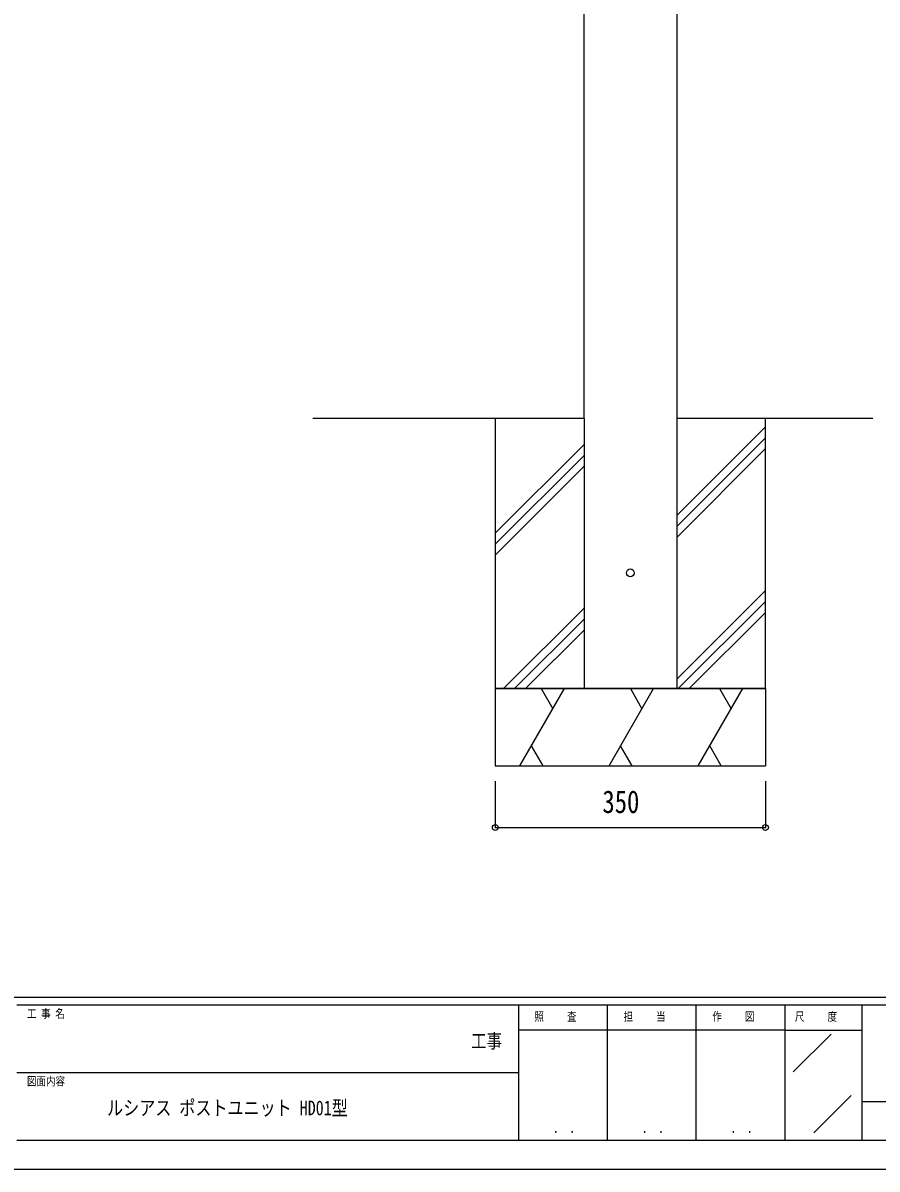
# Model space of a CAD drawing. Units: millimetres, scale not verified. Extents: x -2102 to 2102, y -1485 to 1485.
# Drawn here: x 5 to 1112, y -1485 to 0 of the extents above; entities that cross this region are included whole.
import ezdxf
from ezdxf.enums import TextEntityAlignment as Align

# ---------------------------------------------------------------- set-up
doc = ezdxf.new("R2010")
doc.units = ezdxf.units.MM
doc.header["$LTSCALE"] = 8
for name, color, linetype in [('0-1_USER1', 3, 'Continuous'), ('0-4_YKK_A1', 4, 'Continuous'), ('0-5_YKK_D', 6, 'Continuous'), ('0-6_YKK_ZWAK', 7, 'Continuous')]:
    doc.layers.add(name, color=color, linetype=linetype)
doc.styles.add('ＭＳ ゴシック', font='')
doc.styles.get('ＭＳ ゴシック').set_extended_font_data('MS Gothic')

msp = doc.modelspace()

# ---------------------------------------------------------------- linework, layer by layer
at = {"layer": '0-4_YKK_A1'}
for p, q in [((732.51, -512.5), (732.51, 882)), ((852.51, 882), (852.51, -512.5)), ((732.51, -512.5), (381.112, -512.5)), ((732.51, -512.5), (617.51, -512.5)), ((732.51, -512.5), (732.51, -862.5)), ((1106.801, -512.5), (852.51, -512.5)), ((852.51, -512.5), (852.51, -862.5)), ((967.51, -512.5), (852.51, -512.5)), ((852.51, -638.276), (967.51, -523.276)), ((617.51, -661.144), (732.51, -546.144)), ((852.51, -652.418), (967.51, -537.418)), ((617.51, -675.286), (732.51, -560.286)), ((852.51, -666.56), (967.51, -551.56)), ((617.51, -689.428), (732.51, -574.428)), ((852.51, -850.408), (967.51, -735.408)), ((854.56, -862.5), (967.51, -749.55)), ((628.286, -862.5), (732.51, -758.276)), ((868.702, -862.5), (967.51, -763.693)), ((642.428, -862.5), (732.51, -772.418)), ((656.57, -862.5), (732.51, -786.56)), ((967.51, -862.5), (617.51, -862.5)), ((617.51, -862.5), (617.51, -962.5)), ((649.327, -962.5), (707.062, -862.5)), ((677.062, -862.5), (692.062, -888.481)), ((764.797, -962.5), (822.532, -862.5)), ((792.532, -862.5), (807.532, -888.481)), ((880.267, -962.5), (938.002, -862.5)), ((908.003, -862.5), (923.002, -888.481)), ((967.51, -862.5), (967.51, -962.5)), ((679.327, -962.5), (664.327, -936.519)), ((794.797, -962.5), (779.797, -936.519)), ((910.267, -962.5), (895.267, -936.519)), ((617.51, -962.5), (967.51, -962.5))]:
    msp.add_line(p, q, dxfattribs=at)
msp.add_lwpolyline([(617.51, -512.5), (617.51, -862.5), (967.51, -862.5), (967.51, -512.5)], dxfattribs=at)
msp.add_circle((792.51, -712.5), 5, dxfattribs=at)
at = {"layer": '0-5_YKK_D'}
for p, q in [((617.51, -982.5), (617.51, -1043.5)), ((967.51, -982.5), (967.51, -1043.5)), ((617.51, -1042.5), (967.51, -1042.5))]:
    msp.add_line(p, q, dxfattribs=at)
for centre in [(617.51, -1042.5), (967.51, -1042.5)]:
    msp.add_circle(centre, 3.75, dxfattribs=at)
at = {"layer": '0-6_YKK_ZWAK'}
for p, q in [((1947.51, -1262.5), (-1952.49, -1262.5)), ((647.51, -1272.5), (-2.49, -1272.5)), ((762.51, -1272.5), (762.51, -1447.5)), ((877.51, -1272.5), (877.51, -1447.5)), ((992.51, -1272.5), (992.51, -1447.5)), ((1092.51, -1272.5), (992.51, -1272.5)), ((1608.76, -1272.5), (1092.51, -1272.5)), ((1092.51, -1272.5), (1092.51, -1447.5)), ((992.51, -1305), (647.51, -1305)), ((992.51, -1305), (1092.51, -1305)), ((1003.552, -1359.146), (1052.519, -1310.179)), ((-2.49, -1360), (647.51, -1360)), ((1030.336, -1437.994), (1078.446, -1389.884)), ((1092.51, -1397.5), (1608.76, -1397.5)), ((-2.49, -1447.5), (647.51, -1447.5)), ((647.51, -1447.5), (992.51, -1447.5)), ((992.51, -1447.5), (1092.51, -1447.5)), ((1092.51, -1447.5), (1608.76, -1447.5))]:
    msp.add_line(p, q, dxfattribs=at)
msp.add_lwpolyline([(-2102.5, -1485), (2102.5, -1485), (2102.5, 1485), (-2102.5, 1485)], close=True, dxfattribs=at)
msp.add_lwpolyline([(992.51, -1272.5), (647.51, -1272.5), (647.51, -1447.5)], dxfattribs=at)

# ---------------------------------------------------------------- texts
at = {"layer": '0-1_USER1', "style": 'ＭＳ ゴシック', "width": 0.8}
msp.add_text('ルシアス ポストユニット HD01型', height=19.06, dxfattribs=at).set_placement((114.5, -1421), align=Align.BOTTOM_LEFT)
at = {"layer": '0-5_YKK_D', "style": 'ＭＳ ゴシック', "width": 0.8}
msp.add_text('350', height=29.33, dxfattribs=at).set_placement((756.243, -1032.5), align=Align.BOTTOM_LEFT)
at = {"layer": '0-6_YKK_ZWAK', "style": 'ＭＳ ゴシック', "width": 0.8}
for s, height, p in [('工 事 名', 11, (10.635, -1292.5)), ('照     査', 11, (668.21, -1296.25)), ('担     当', 11, (783.61, -1296.25)), ('作     図', 11, (898.61, -1296.25)), ('尺     度', 11, (1005.71, -1296.25)), ('工事', 18.33, (586.167, -1333.732)), ('図面内容', 11, (10.635, -1380)), ('． ．', 12.96, (692.5, -1442.176)), ('． ．', 12.96, (807.5, -1442.176)), ('． ．', 12.96, (922.5, -1442.176))]:
    msp.add_text(s, height=height, dxfattribs=at).set_placement(p, align=Align.BOTTOM_LEFT)

doc.saveas('drawing.dxf')
